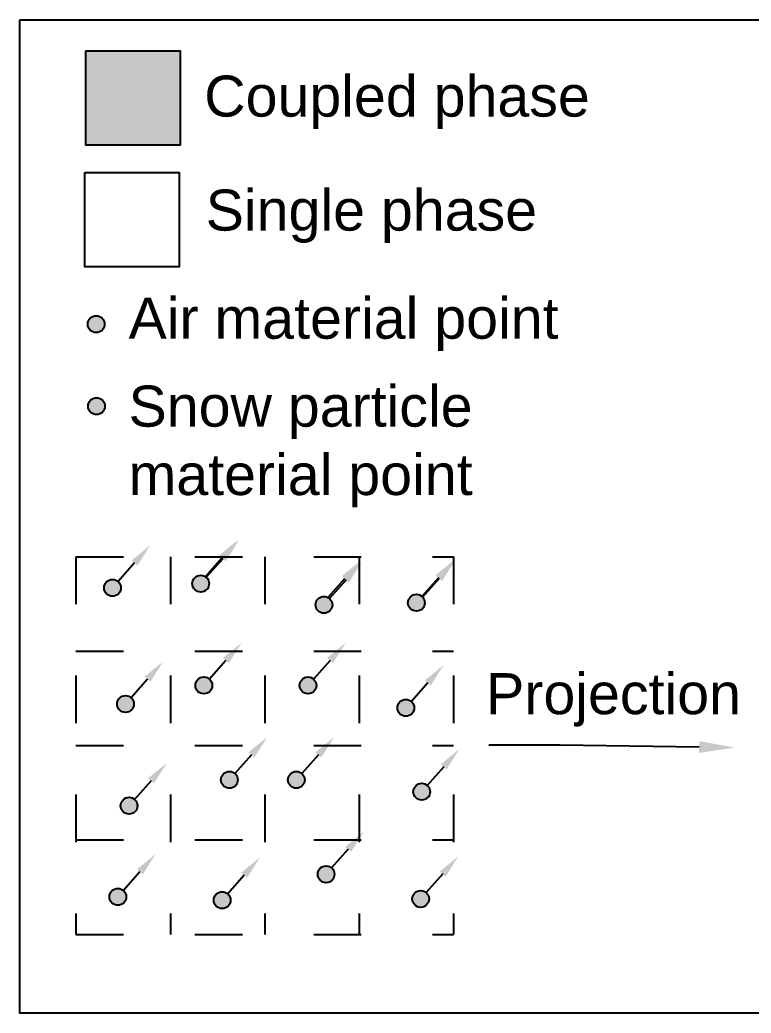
# Model space of a CAD drawing. Header units: inches. Extents: x -128 to 157, y -44 to 110.
# Drawn here: x 16.68 to 20.38, y 9.64 to 14.65 of the extents above; entities that cross this region are included whole.
import ezdxf
from ezdxf import colors
from ezdxf.entities.mleader import LeaderData, LeaderLine
from ezdxf.math import Vec2, Vec3

# ---------------------------------------------------------------- set-up
doc = ezdxf.new("R2010")
doc.units = ezdxf.units.IN
doc.header["$MEASUREMENT"] = 0
doc.linetypes.add('ACAD_ISO03W100', pattern=[30, 12, -18])
doc.styles.get("Standard").update_dxf_attribs({"font": 'arial.ttf'})

msp = doc.modelspace()

# ---------------------------------------------------------------- hatches: boundary and pattern name
at = {"ltscale": 0.1}
h = msp.add_hatch(color=254, dxfattribs=at)
h.dxf.hatch_style = 1
h.paths.add_polyline_path([(17.49339, 14.49506), (17.01686, 14.49506), (17.01686, 14.01852), (17.49339, 14.01852)])
h = msp.add_hatch(color=5, dxfattribs=at)
h.dxf.hatch_style = 1
h.paths.add_polyline_path([(17.02693, 13.11511, 1), (17.11183, 13.11511, 1)])
h = msp.add_hatch(color=1, dxfattribs=at)
h.dxf.hatch_style = 1
h.paths.add_polyline_path([(17.02862, 12.70182, 1), (17.11352, 12.70182, 1)])
h = msp.add_hatch(dxfattribs=at)
h.set_pattern_fill('ANSI31', color=256)
h.set_pattern_definition([(45, (1.0547, 0.88994), (-0.08838835, 0.08838835), [])])
h.paths.add_polyline_path([(18.78031, 12.14873, 1), (18.70262, 12.14873, 1)])
h = msp.add_hatch(dxfattribs=at)
h.set_pattern_fill('ANSI31', color=256)
h.set_pattern_definition([(45, (-0.35569, 0.82577), (-0.08838835, 0.08838835), [])])
h.paths.add_polyline_path([(17.36991, 12.08456, 1), (17.29223, 12.08456, 1)])
h = msp.add_hatch(dxfattribs=at)
h.set_pattern_fill('ANSI31', color=256)
h.set_pattern_definition([(45, (0.45035, 0.82577), (-0.08838835, 0.08838835), [])])
h.paths.add_polyline_path([(18.17596, 12.08456, 1), (18.09827, 12.08456, 1)])
h = msp.add_hatch(dxfattribs=at)
h.set_pattern_fill('ANSI31', color=256)
h.set_pattern_definition([(45, (1.50937, 0.82577), (-0.08838835, 0.08838835), [])])
h.paths.add_polyline_path([(19.23497, 12.08456, 1), (19.15729, 12.08456, 1)])
h = msp.add_hatch(dxfattribs=at)
h.set_pattern_fill('ANSI31', color=256)
h.set_pattern_definition([(45, (0.11135, 0.76016), (-0.08838835, 0.08838835), [])])
h.paths.add_polyline_path([(17.83695, 12.01894, 1), (17.75927, 12.01894, 1)])
h = msp.add_hatch(color=5, dxfattribs=at)
h.dxf.hatch_style = 1
h.paths.add_polyline_path([(17.55466, 11.80592, 1), (17.63956, 11.80592, 1)])
h = msp.add_hatch(color=5, dxfattribs=at)
h.dxf.hatch_style = 1
h.paths.add_polyline_path([(17.55466, 11.80592, 1), (17.63956, 11.80592, 1)])
h = msp.add_hatch(color=5, dxfattribs=at)
h.dxf.hatch_style = 1
h.paths.add_polyline_path([(17.10959, 11.78449, 1), (17.19449, 11.78449, 1)])
h = msp.add_hatch(color=5, dxfattribs=at)
h.dxf.hatch_style = 1
h.paths.add_polyline_path([(18.17669, 11.69877, 1), (18.26158, 11.69877, 1)])
h = msp.add_hatch(color=5, dxfattribs=at)
h.dxf.hatch_style = 1
h.paths.add_polyline_path([(18.17669, 11.69877, 1), (18.26158, 11.69877, 1)])
h = msp.add_hatch(color=5, dxfattribs=at)
h.dxf.hatch_style = 1
h.paths.add_polyline_path([(18.6432, 11.70949, 1), (18.7281, 11.70949, 1)])
h = msp.add_hatch(color=5, dxfattribs=at)
h.dxf.hatch_style = 1
h.paths.add_polyline_path([(18.6432, 11.70949, 1), (18.7281, 11.70949, 1)])
h = msp.add_hatch(dxfattribs=at)
h.set_pattern_fill('ANSI31', color=256)
h.set_pattern_definition([(45, (-0.26445, 0.41407), (-0.08838835, 0.08838835), [])])
h.paths.add_polyline_path([(17.46116, 11.67286, 1), (17.38347, 11.67286, 1)])
h = msp.add_hatch(dxfattribs=at)
h.set_pattern_fill('ANSI31', color=256)
h.set_pattern_definition([(45, (0.03402, 0.34923), (-0.08838835, 0.08838835), [])])
h.paths.add_polyline_path([(17.75963, 11.60802, 1), (17.68194, 11.60802, 1)])
h = msp.add_hatch(dxfattribs=at)
h.set_pattern_fill('ANSI31', color=256)
h.set_pattern_definition([(45, (0.51653, 0.34923), (-0.08838835, 0.08838835), [])])
h.paths.add_polyline_path([(18.24213, 11.60802, 1), (18.16444, 11.60802, 1)])
h = msp.add_hatch(dxfattribs=at)
h.set_pattern_fill('ANSI31', color=256)
h.set_pattern_definition([(45, (0.965, 0.34923), (-0.08838835, 0.08838835), [])])
h.paths.add_polyline_path([(18.69061, 11.60802, 1), (18.61292, 11.60802, 1)])
h = msp.add_hatch(dxfattribs=at)
h.set_pattern_fill('ANSI31', color=256)
h.set_pattern_definition([(45, (1.45679, 0.34923), (-0.08838835, 0.08838835), [])])
h.paths.add_polyline_path([(19.18239, 11.60802, 1), (19.10471, 11.60802, 1)])
h = msp.add_hatch(color=5, dxfattribs=at)
h.dxf.hatch_style = 1
h.paths.add_polyline_path([(17.57075, 11.29237, 1), (17.65564, 11.29237, 1)])
h = msp.add_hatch(color=5, dxfattribs=at)
h.dxf.hatch_style = 1
h.paths.add_polyline_path([(17.57075, 11.29237, 1), (17.65564, 11.29237, 1)])
h = msp.add_hatch(color=5, dxfattribs=at)
h.dxf.hatch_style = 1
h.paths.add_polyline_path([(18.09625, 11.29237, 1), (18.18115, 11.29237, 1)])
h = msp.add_hatch(color=5, dxfattribs=at)
h.dxf.hatch_style = 1
h.paths.add_polyline_path([(18.09625, 11.29237, 1), (18.18115, 11.29237, 1)])
h = msp.add_hatch(dxfattribs=at)
h.set_pattern_fill('ANSI31', color=256)
h.set_pattern_definition([(45, (0.68862, 0.03399), (-0.08838835, 0.08838835), [])])
h.paths.add_polyline_path([(18.41422, 11.29278, 1), (18.33654, 11.29278, 1)])
h = msp.add_hatch(color=5, dxfattribs=at)
h.dxf.hatch_style = 1
h.paths.add_polyline_path([(17.17527, 11.19848, 1), (17.26017, 11.19848, 1)])
h = msp.add_hatch(color=5, dxfattribs=at)
h.dxf.hatch_style = 1
h.paths.add_polyline_path([(17.17527, 11.19848, 1), (17.26017, 11.19848, 1)])
h = msp.add_hatch(dxfattribs=at)
h.set_pattern_fill('ANSI31', color=256)
h.set_pattern_definition([(45, (0.90933, -0.0618), (-0.08838835, 0.08838835), [])])
h.paths.add_polyline_path([(18.63494, 11.19699, 1), (18.55725, 11.19699, 1)])
h = msp.add_hatch(dxfattribs=at)
h.set_pattern_fill('ANSI31', color=256)
h.set_pattern_definition([(45, (1.38874, -0.05562), (-0.08838835, 0.08838835), [])])
h.paths.add_polyline_path([(19.11435, 11.20317, 1), (19.03666, 11.20317, 1)])
h = msp.add_hatch(color=5, dxfattribs=at)
h.dxf.hatch_style = 1
h.paths.add_polyline_path([(18.58958, 11.17912, 1), (18.67448, 11.17912, 1)])
h = msp.add_hatch(color=5, dxfattribs=at)
h.dxf.hatch_style = 1
h.paths.add_polyline_path([(18.58958, 11.17912, 1), (18.67448, 11.17912, 1)])
h = msp.add_hatch(dxfattribs=at)
h.set_pattern_fill('ANSI31', color=256)
h.set_pattern_definition([(45, (-0.5691, -0.1273), (-0.08838835, 0.08838835), [])])
h.paths.add_polyline_path([(17.1565, 11.13149, 1), (17.07881, 11.13149, 1)])
h = msp.add_hatch(color=5, dxfattribs=at)
h.dxf.hatch_style = 1
h.paths.add_polyline_path([(17.69944, 10.81584, 1), (17.78434, 10.81584, 1)])
h = msp.add_hatch(color=5, dxfattribs=at)
h.dxf.hatch_style = 1
h.paths.add_polyline_path([(17.69944, 10.81584, 1), (17.78434, 10.81584, 1)])
h = msp.add_hatch(color=5, dxfattribs=at)
h.dxf.hatch_style = 1
h.paths.add_polyline_path([(18.03727, 10.81584, 1), (18.12216, 10.81584, 1)])
h = msp.add_hatch(color=5, dxfattribs=at)
h.dxf.hatch_style = 1
h.paths.add_polyline_path([(18.03727, 10.81584, 1), (18.12216, 10.81584, 1)])
h = msp.add_hatch(color=5, dxfattribs=at)
h.dxf.hatch_style = 1
h.paths.add_polyline_path([(18.67002, 10.75589, 1), (18.75491, 10.75589, 1)])
h = msp.add_hatch(color=5, dxfattribs=at)
h.dxf.hatch_style = 1
h.paths.add_polyline_path([(18.67002, 10.75589, 1), (18.75491, 10.75589, 1)])
h = msp.add_hatch(dxfattribs=at)
h.set_pattern_fill('ANSI31', color=256)
h.set_pattern_definition([(45, (1.59597, -0.47587), (-0.08838835, 0.08838835), [])])
h.paths.add_polyline_path([(19.32158, 10.78292, 1), (19.24389, 10.78292, 1)])
h = msp.add_hatch(color=5, dxfattribs=at)
h.dxf.hatch_style = 1
h.paths.add_polyline_path([(17.19288, 10.68508, 1), (17.27778, 10.68508, 1)])
h = msp.add_hatch(color=5, dxfattribs=at)
h.dxf.hatch_style = 1
h.paths.add_polyline_path([(17.19288, 10.68508, 1), (17.27778, 10.68508, 1)])
h = msp.add_hatch(dxfattribs=at)
h.set_pattern_fill('ANSI31', color=256)
h.set_pattern_definition([(45, (0.05877, -0.52531), (-0.08838835, 0.08838835), [])])
h.paths.add_polyline_path([(17.78437, 10.73348, 1), (17.70669, 10.73348, 1)])
h = msp.add_hatch(dxfattribs=at)
h.set_pattern_fill('ANSI31', color=256)
h.set_pattern_definition([(45, (1.02996, -0.55621), (-0.08838835, 0.08838835), [])])
h.paths.add_polyline_path([(18.75556, 10.70258, 1), (18.67788, 10.70258, 1)])
h = msp.add_hatch(dxfattribs=at)
h.set_pattern_fill('ANSI31', color=256)
h.set_pattern_definition([(45, (-0.37425, -0.60383), (-0.08838835, 0.08838835), [])])
h.paths.add_polyline_path([(17.35136, 10.65495, 1), (17.27367, 10.65495, 1)])
h = msp.add_hatch(dxfattribs=at)
h.set_pattern_fill('ANSI31', color=256)
h.set_pattern_definition([(45, (0.57838, -0.60383), (-0.08838835, 0.08838835), [])])
h.paths.add_polyline_path([(18.30399, 10.65495, 1), (18.2263, 10.65495, 1)])
h = msp.add_hatch(dxfattribs=at)
h.set_pattern_fill('ANSI31', color=256)
h.set_pattern_definition([(45, (0.50206, -0.86872), (-0.08838835, 0.08838835), [])])
h.paths.add_polyline_path([(18.22767, 10.39007, 1), (18.14998, 10.39007, 1)])
h = msp.add_hatch(color=5, dxfattribs=at)
h.dxf.hatch_style = 1
h.paths.add_polyline_path([(18.18741, 10.33931, 1), (18.27231, 10.33931, 1)])
h = msp.add_hatch(color=5, dxfattribs=at)
h.dxf.hatch_style = 1
h.paths.add_polyline_path([(18.18741, 10.33931, 1), (18.27231, 10.33931, 1)])
h = msp.add_hatch(dxfattribs=at)
h.set_pattern_fill('ANSI31', color=256)
h.set_pattern_definition([(45, (1.48282, -0.90033), (-0.08838835, 0.08838835), [])])
h.paths.add_polyline_path([(19.20842, 10.35846, 1), (19.13074, 10.35846, 1)])
h = msp.add_hatch(dxfattribs=at)
h.set_pattern_fill('ANSI31', color=256)
h.set_pattern_definition([(45, (-0.43915, -0.92403), (-0.08838835, 0.08838835), [])])
h.paths.add_polyline_path([(17.28646, 10.33475, 1), (17.20877, 10.33475, 1)])
h = msp.add_hatch(color=5, dxfattribs=at)
h.dxf.hatch_style = 1
h.paths.add_polyline_path([(17.1364, 10.22552, 1), (17.2213, 10.22552, 1)])
h = msp.add_hatch(color=5, dxfattribs=at)
h.dxf.hatch_style = 1
h.paths.add_polyline_path([(17.1364, 10.22552, 1), (17.2213, 10.22552, 1)])
h = msp.add_hatch(color=5, dxfattribs=at)
h.dxf.hatch_style = 1
h.paths.add_polyline_path([(17.66261, 10.20867, 1), (17.74751, 10.20867, 1)])
h = msp.add_hatch(color=5, dxfattribs=at)
h.dxf.hatch_style = 1
h.paths.add_polyline_path([(17.66261, 10.20867, 1), (17.74751, 10.20867, 1)])
h = msp.add_hatch(color=5, dxfattribs=at)
h.dxf.hatch_style = 1
h.paths.add_polyline_path([(18.66465, 10.21481, 1), (18.74955, 10.21481, 1)])
h = msp.add_hatch(color=5, dxfattribs=at)
h.dxf.hatch_style = 1
h.paths.add_polyline_path([(18.66465, 10.21481, 1), (18.74955, 10.21481, 1)])
h = msp.add_hatch(dxfattribs=at)
h.set_pattern_fill('ANSI31', color=256)
h.set_pattern_definition([(45, (0.09869, -1.08037), (-0.08838835, 0.08838835), [])])
h.paths.add_polyline_path([(17.82429, 10.17842, 1), (17.7466, 10.17842, 1)])
h = msp.add_hatch(dxfattribs=at)
h.set_pattern_fill('ANSI31', color=256)
h.set_pattern_definition([(45, (1.06362, -1.08037), (-0.08838835, 0.08838835), [])])
h.paths.add_polyline_path([(18.78923, 10.17842, 1), (18.71154, 10.17842, 1)])

# ---------------------------------------------------------------- linework, layer by layer
at = {"color": 5, "linetype": 'ACAD_ISO03W100', "ltscale": 0.02}
for p, q in [((16.96724, 11.942), (16.96724, 10.03586)), ((16.96724, 11.942), (18.87338, 11.942)), ((17.44378, 11.942), (17.44378, 10.03586)), ((17.92031, 11.942), (17.92031, 10.03586)), ((18.39684, 11.942), (18.39684, 10.03586)), ((18.87338, 11.942), (18.87338, 10.03586)), ((16.96724, 11.46546), (18.87338, 11.46546)), ((16.96724, 10.98893), (18.87338, 10.98893)), ((16.96724, 10.5124), (18.87338, 10.5124)), ((16.96724, 10.03586), (18.87338, 10.03586))]:
    msp.add_line(p, q, dxfattribs=at)
at = {"ltscale": 0.1}
for points in [[(16.68434, 14.65092), (27.32018, 14.65092), (27.32018, 9.63848), (16.68434, 9.63848)], [(17.01686, 14.49506), (17.49339, 14.49506), (17.49339, 14.01852), (17.01686, 14.01852)], [(17.0124, 13.88055), (17.48894, 13.88055), (17.48894, 13.40402), (17.0124, 13.40402)]]:
    msp.add_lwpolyline(points, close=True, dxfattribs=at)
at = {"color": 5, "ltscale": 0.1}
for centre in [(17.06938, 13.11511), (17.59711, 11.80592), (17.59711, 11.80592), (17.15204, 11.78449), (18.21913, 11.69877), (18.21913, 11.69877), (18.68565, 11.70949), (18.68565, 11.70949), (17.61319, 11.29237), (17.61319, 11.29237), (18.1387, 11.29237), (18.1387, 11.29237), (17.21772, 11.19848), (17.21772, 11.19848), (18.63203, 11.17912), (18.63203, 11.17912), (17.74189, 10.81584), (17.74189, 10.81584), (18.07971, 10.81584), (18.07971, 10.81584), (18.71246, 10.75589), (18.71246, 10.75589), (17.23533, 10.68508), (17.23533, 10.68508), (18.22986, 10.33931), (18.22986, 10.33931), (17.17885, 10.22552), (17.17885, 10.22552), (17.70506, 10.20867), (17.70506, 10.20867), (18.7071, 10.21481), (18.7071, 10.21481)]:
    msp.add_circle(centre, 0.04245, dxfattribs=at)
at = {"color": 1, "ltscale": 0.1}
msp.add_circle((17.07107, 12.70182), 0.04245, dxfattribs=at)

# ---------------------------------------------------------------- texts
at = {"attachment_point": 1}
for s, insert, char_height in [('Coupled phase', (17.61489, 14.36978), 0.2070834), ('Single phase', (17.62227, 13.7945), 0.2070834), ('Projection', (19.03751, 11.35417), 0.207083)]:
    msp.add_mtext_dynamic_manual_height_columns(s, width=2.5942641, gutter_width=1, heights=[0], dxfattribs=dict(at, insert=insert, char_height=char_height))
at = {"color": 5, "insert": (17.23291, 13.24896), "char_height": 0.2070834, "attachment_point": 1}
msp.add_mtext_dynamic_manual_height_columns('Air material point', width=2.5942641, gutter_width=1, heights=[0], dxfattribs=at)
at = {"color": 1, "insert": (17.23291, 12.80521), "char_height": 0.2070834, "attachment_point": 1}
msp.add_mtext_dynamic_manual_height_columns('Snow particle material point', width=2.5942641, gutter_width=1, heights=[0], dxfattribs=at)

# ---------------------------------------------------------------- leaders
at = {"color": 5, "ltscale": 0.1}
ml = msp.add_multileader_mtext('Standard', dxfattribs=at)
ml.set_content('', color=5)
ml.set_leader_properties()
ml.build(insert=Vec2(0, 0))
ml.multileader.update_dxf_attribs({"dogleg_length": 0, "arrow_head_size": 0.12})
ctx = ml.context
ctx.base_point, ctx.char_height, ctx.arrow_head_size, ctx.landing_gap_size, ctx.plane_origin = Vec3(17.00016, 11.81628), 0.18, 0.12, 0.09, Vec3(17.34291, 12.00027)
ctx.text_align_type = 2
notes = []
notes.append((ctx, [(0, (1, 1, 0), (17.18016, 11.81628), (-1, 0), 0, [(0, [(17.34291, 12.00027)], 0, [])])]))
ctx.mtext.insert, ctx.mtext.alignment, ctx.mtext.flow_direction = Vec3(17.09016, 11.90628), 3, 5
ml = msp.add_multileader_mtext('Standard', dxfattribs=at)
ml.set_content('', color=5)
ml.set_leader_properties()
ml.build(insert=Vec2(0, 0))
ml.multileader.update_dxf_attribs({"dogleg_length": 0, "arrow_head_size": 0.12})
ctx = ml.context
ctx.base_point, ctx.char_height, ctx.arrow_head_size, ctx.landing_gap_size, ctx.plane_origin = Vec3(17.44117, 11.84089), 0.18, 0.12, 0.09, Vec3(17.78392, 12.02487)
ctx.text_align_type = 2
notes.append((ctx, [(0, (1, 1, 0), (17.62117, 11.84089), (-1, 0), 0, [(0, [(17.78392, 12.02487)], 0, [])])]))
ctx.mtext.insert, ctx.mtext.alignment, ctx.mtext.flow_direction = Vec3(17.53117, 11.93089), 3, 5
ml = msp.add_multileader_mtext('Standard', dxfattribs=at)
ml.set_content('', color=5)
ml.set_leader_properties()
ml.build(insert=Vec2(0, 0))
ml.multileader.update_dxf_attribs({"dogleg_length": 0, "arrow_head_size": 0.12})
ctx = ml.context
ctx.base_point, ctx.char_height, ctx.arrow_head_size, ctx.landing_gap_size, ctx.plane_origin = Vec3(17.44523, 11.83771), 0.18, 0.12, 0.09, Vec3(17.78798, 12.0217)
ctx.text_align_type = 2
notes.append((ctx, [(0, (1, 1, 0), (17.62523, 11.83771), (-1, 0), 0, [(0, [(17.78798, 12.0217)], 0, [])])]))
ctx.mtext.insert, ctx.mtext.alignment, ctx.mtext.flow_direction = Vec3(17.53523, 11.92771), 3, 5
ml = msp.add_multileader_mtext('Standard', dxfattribs=at)
ml.set_content('', color=5)
ml.set_leader_properties()
ml.build(insert=Vec2(0, 0))
ml.multileader.update_dxf_attribs({"dogleg_length": 0, "arrow_head_size": 0.12})
ctx = ml.context
ctx.base_point, ctx.char_height, ctx.arrow_head_size, ctx.landing_gap_size, ctx.plane_origin = Vec3(18.05952, 11.736), 0.18, 0.12, 0.09, Vec3(18.40228, 11.91999)
ctx.text_align_type = 2
notes.append((ctx, [(0, (1, 1, 0), (18.23952, 11.736), (-1, 0), 0, [(0, [(18.40228, 11.91999)], 0, [])])]))
ctx.mtext.insert, ctx.mtext.alignment, ctx.mtext.flow_direction = Vec3(18.14952, 11.826), 3, 5
ml = msp.add_multileader_mtext('Standard', dxfattribs=at)
ml.set_content('', color=5)
ml.set_leader_properties()
ml.build(insert=Vec2(0, 0))
ml.multileader.update_dxf_attribs({"dogleg_length": 0, "arrow_head_size": 0.12})
ctx = ml.context
ctx.base_point, ctx.char_height, ctx.arrow_head_size, ctx.landing_gap_size, ctx.plane_origin = Vec3(18.06726, 11.73057), 0.18, 0.12, 0.09, Vec3(18.41001, 11.91455)
ctx.text_align_type = 2
notes.append((ctx, [(0, (1, 1, 0), (18.24726, 11.73057), (-1, 0), 0, [(0, [(18.41001, 11.91455)], 0, [])])]))
ctx.mtext.insert, ctx.mtext.alignment, ctx.mtext.flow_direction = Vec3(18.15726, 11.82057), 3, 5
ml = msp.add_multileader_mtext('Standard', dxfattribs=at)
ml.set_content('', color=5)
ml.set_leader_properties()
ml.build(insert=Vec2(0, 0))
ml.multileader.update_dxf_attribs({"dogleg_length": 0, "arrow_head_size": 0.12})
ctx = ml.context
ctx.base_point, ctx.char_height, ctx.arrow_head_size, ctx.landing_gap_size, ctx.plane_origin = Vec3(18.53378, 11.74128), 0.18, 0.12, 0.09, Vec3(18.87653, 11.92527)
ctx.text_align_type = 2
notes.append((ctx, [(0, (1, 1, 0), (18.71378, 11.74128), (-1, 0), 0, [(0, [(18.87653, 11.92527)], 0, [])])]))
ctx.mtext.insert, ctx.mtext.alignment, ctx.mtext.flow_direction = Vec3(18.62378, 11.83128), 3, 5
ml = msp.add_multileader_mtext('Standard', dxfattribs=at)
ml.set_content('', color=5)
ml.set_leader_properties()
ml.build(insert=Vec2(0, 0))
ml.multileader.update_dxf_attribs({"dogleg_length": 0, "arrow_head_size": 0.12})
ctx = ml.context
ctx.base_point, ctx.char_height, ctx.arrow_head_size, ctx.landing_gap_size, ctx.plane_origin = Vec3(18.53727, 11.73781), 0.18, 0.12, 0.09, Vec3(18.88002, 11.9218)
ctx.text_align_type = 2
notes.append((ctx, [(0, (1, 1, 0), (18.71727, 11.73781), (-1, 0), 0, [(0, [(18.88002, 11.9218)], 0, [])])]))
ctx.mtext.insert, ctx.mtext.alignment, ctx.mtext.flow_direction = Vec3(18.62727, 11.82781), 3, 5
ml = msp.add_multileader_mtext('Standard', dxfattribs=at)
ml.set_content('', color=5)
ml.set_leader_properties()
ml.build(insert=Vec2(0, 0))
ml.multileader.update_dxf_attribs({"dogleg_length": 0, "arrow_head_size": 0.12})
ctx = ml.context
ctx.base_point, ctx.char_height, ctx.arrow_head_size, ctx.landing_gap_size, ctx.plane_origin = Vec3(17.46132, 11.32417), 0.18, 0.12, 0.09, Vec3(17.80407, 11.50816)
ctx.text_align_type = 2
notes.append((ctx, [(0, (1, 1, 0), (17.64132, 11.32417), (-1, 0), 0, [(0, [(17.80407, 11.50816)], 0, [])])]))
ctx.mtext.insert, ctx.mtext.alignment, ctx.mtext.flow_direction = Vec3(17.55132, 11.41417), 3, 5
ml = msp.add_multileader_mtext('Standard', dxfattribs=at)
ml.set_content('', color=5)
ml.set_leader_properties()
ml.build(insert=Vec2(0, 0))
ml.multileader.update_dxf_attribs({"dogleg_length": 0, "arrow_head_size": 0.12})
ctx = ml.context
ctx.base_point, ctx.char_height, ctx.arrow_head_size, ctx.landing_gap_size, ctx.plane_origin = Vec3(17.98682, 11.32417), 0.18, 0.12, 0.09, Vec3(18.32958, 11.50816)
ctx.text_align_type = 2
notes.append((ctx, [(0, (1, 1, 0), (18.16682, 11.32417), (-1, 0), 0, [(0, [(18.32958, 11.50816)], 0, [])])]))
ctx.mtext.insert, ctx.mtext.alignment, ctx.mtext.flow_direction = Vec3(18.07682, 11.41417), 3, 5
ml = msp.add_multileader_mtext('Standard', dxfattribs=at)
ml.set_content('', color=5)
ml.set_leader_properties()
ml.build(insert=Vec2(0, 0))
ml.multileader.update_dxf_attribs({"dogleg_length": 0, "arrow_head_size": 0.12})
ctx = ml.context
ctx.base_point, ctx.char_height, ctx.arrow_head_size, ctx.landing_gap_size, ctx.plane_origin = Vec3(17.06585, 11.23027), 0.18, 0.12, 0.09, Vec3(17.4086, 11.41426)
ctx.text_align_type = 2
notes.append((ctx, [(0, (1, 1, 0), (17.24585, 11.23027), (-1, 0), 0, [(0, [(17.4086, 11.41426)], 0, [])])]))
ctx.mtext.insert, ctx.mtext.alignment, ctx.mtext.flow_direction = Vec3(17.15585, 11.32027), 3, 5
ml = msp.add_multileader_mtext('Standard', dxfattribs=at)
ml.set_content('', color=5)
ml.set_leader_properties()
ml.build(insert=Vec2(0, 0))
ml.multileader.update_dxf_attribs({"dogleg_length": 0, "arrow_head_size": 0.12})
ctx = ml.context
ctx.base_point, ctx.char_height, ctx.arrow_head_size, ctx.landing_gap_size, ctx.plane_origin = Vec3(18.48016, 11.21091), 0.18, 0.12, 0.09, Vec3(18.82291, 11.3949)
ctx.text_align_type = 2
notes.append((ctx, [(0, (1, 1, 0), (18.66016, 11.21091), (-1, 0), 0, [(0, [(18.82291, 11.3949)], 0, [])])]))
ctx.mtext.insert, ctx.mtext.alignment, ctx.mtext.flow_direction = Vec3(18.57016, 11.30091), 3, 5
at = {"ltscale": 0.1}
ml = msp.add_multileader_mtext('Standard', dxfattribs=at)
ml.set_content('', color=256)
ml.set_leader_properties()
ml.build(insert=Vec2(0, 0))
ml.multileader.update_dxf_attribs({"dogleg_length": 0.36, "arrow_head_size": 0.18})
ctx = ml.context
ctx.base_point, ctx.char_height, ctx.arrow_head_size, ctx.landing_gap_size, ctx.plane_origin = Vec3(18.8718, 10.99136), 0.18, 0.18, 0.09, Vec3(20.29286, 10.97879)
ctx.text_align_type = 2
notes.append((ctx, [(0, (1, 1, 0), (19.4118, 10.99136), (-1, 0), 0.36, [(0, [(20.29286, 10.97879)], 0, [])])]))
ctx.mtext.insert, ctx.mtext.alignment, ctx.mtext.flow_direction = Vec3(18.9618, 11.08136), 3, 5
at = {"color": 5, "ltscale": 0.1}
ml = msp.add_multileader_mtext('Standard', dxfattribs=at)
ml.set_content('', color=5)
ml.set_leader_properties()
ml.build(insert=Vec2(0, 0))
ml.multileader.update_dxf_attribs({"dogleg_length": 0, "arrow_head_size": 0.12})
ctx = ml.context
ctx.base_point, ctx.char_height, ctx.arrow_head_size, ctx.landing_gap_size, ctx.plane_origin = Vec3(17.59001, 10.84764), 0.18, 0.12, 0.09, Vec3(17.93277, 11.03162)
ctx.text_align_type = 2
notes.append((ctx, [(0, (1, 1, 0), (17.77001, 10.84764), (-1, 0), 0, [(0, [(17.93277, 11.03162)], 0, [])])]))
ctx.mtext.insert, ctx.mtext.alignment, ctx.mtext.flow_direction = Vec3(17.68001, 10.93764), 3, 5
ml = msp.add_multileader_mtext('Standard', dxfattribs=at)
ml.set_content('', color=5)
ml.set_leader_properties()
ml.build(insert=Vec2(0, 0))
ml.multileader.update_dxf_attribs({"dogleg_length": 0, "arrow_head_size": 0.12})
ctx = ml.context
ctx.base_point, ctx.char_height, ctx.arrow_head_size, ctx.landing_gap_size, ctx.plane_origin = Vec3(17.92784, 10.84764), 0.18, 0.12, 0.09, Vec3(18.27059, 11.03162)
ctx.text_align_type = 2
notes.append((ctx, [(0, (1, 1, 0), (18.10784, 10.84764), (-1, 0), 0, [(0, [(18.27059, 11.03162)], 0, [])])]))
ctx.mtext.insert, ctx.mtext.alignment, ctx.mtext.flow_direction = Vec3(18.01784, 10.93764), 3, 5
ml = msp.add_multileader_mtext('Standard', dxfattribs=at)
ml.set_content('', color=5)
ml.set_leader_properties()
ml.build(insert=Vec2(0, 0))
ml.multileader.update_dxf_attribs({"dogleg_length": 0, "arrow_head_size": 0.12})
ctx = ml.context
ctx.base_point, ctx.char_height, ctx.arrow_head_size, ctx.landing_gap_size, ctx.plane_origin = Vec3(18.56059, 10.78769), 0.18, 0.12, 0.09, Vec3(18.90334, 10.97167)
ctx.text_align_type = 2
notes.append((ctx, [(0, (1, 1, 0), (18.74059, 10.78769), (-1, 0), 0, [(0, [(18.90334, 10.97167)], 0, [])])]))
ctx.mtext.insert, ctx.mtext.alignment, ctx.mtext.flow_direction = Vec3(18.65059, 10.87769), 3, 5
ml = msp.add_multileader_mtext('Standard', dxfattribs=at)
ml.set_content('', color=5)
ml.set_leader_properties()
ml.build(insert=Vec2(0, 0))
ml.multileader.update_dxf_attribs({"dogleg_length": 0, "arrow_head_size": 0.12})
ctx = ml.context
ctx.base_point, ctx.char_height, ctx.arrow_head_size, ctx.landing_gap_size, ctx.plane_origin = Vec3(17.08346, 10.71687), 0.18, 0.12, 0.09, Vec3(17.42621, 10.90086)
ctx.text_align_type = 2
notes.append((ctx, [(0, (1, 1, 0), (17.26346, 10.71687), (-1, 0), 0, [(0, [(17.42621, 10.90086)], 0, [])])]))
ctx.mtext.insert, ctx.mtext.alignment, ctx.mtext.flow_direction = Vec3(17.17346, 10.80687), 3, 5
ml = msp.add_multileader_mtext('Standard', dxfattribs=at)
ml.set_content('', color=5)
ml.set_leader_properties()
ml.build(insert=Vec2(0, 0))
ml.multileader.update_dxf_attribs({"dogleg_length": 0, "arrow_head_size": 0.12})
ctx = ml.context
ctx.base_point, ctx.char_height, ctx.arrow_head_size, ctx.landing_gap_size, ctx.plane_origin = Vec3(18.07798, 10.3711), 0.18, 0.12, 0.09, Vec3(18.42074, 10.55509)
ctx.text_align_type = 2
notes.append((ctx, [(0, (1, 1, 0), (18.25798, 10.3711), (-1, 0), 0, [(0, [(18.42074, 10.55509)], 0, [])])]))
ctx.mtext.insert, ctx.mtext.alignment, ctx.mtext.flow_direction = Vec3(18.16798, 10.4611), 3, 5
ml = msp.add_multileader_mtext('Standard', dxfattribs=at)
ml.set_content('', color=5)
ml.set_leader_properties()
ml.build(insert=Vec2(0, 0))
ml.multileader.update_dxf_attribs({"dogleg_length": 0, "arrow_head_size": 0.12})
ctx = ml.context
ctx.base_point, ctx.char_height, ctx.arrow_head_size, ctx.landing_gap_size, ctx.plane_origin = Vec3(17.02697, 10.25732), 0.18, 0.12, 0.09, Vec3(17.36973, 10.4413)
ctx.text_align_type = 2
notes.append((ctx, [(0, (1, 1, 0), (17.20697, 10.25732), (-1, 0), 0, [(0, [(17.36973, 10.4413)], 0, [])])]))
ctx.mtext.insert, ctx.mtext.alignment, ctx.mtext.flow_direction = Vec3(17.11697, 10.34732), 3, 5
ml = msp.add_multileader_mtext('Standard', dxfattribs=at)
ml.set_content('', color=5)
ml.set_leader_properties()
ml.build(insert=Vec2(0, 0))
ml.multileader.update_dxf_attribs({"dogleg_length": 0, "arrow_head_size": 0.12})
ctx = ml.context
ctx.base_point, ctx.char_height, ctx.arrow_head_size, ctx.landing_gap_size, ctx.plane_origin = Vec3(18.55523, 10.2466), 0.18, 0.12, 0.09, Vec3(18.89798, 10.43059)
ctx.text_align_type = 2
notes.append((ctx, [(0, (1, 1, 0), (18.73523, 10.2466), (-1, 0), 0, [(0, [(18.89798, 10.43059)], 0, [])])]))
ctx.mtext.insert, ctx.mtext.alignment, ctx.mtext.flow_direction = Vec3(18.64523, 10.3366), 3, 5
ml = msp.add_multileader_mtext('Standard', dxfattribs=at)
ml.set_content('', color=5)
ml.set_leader_properties()
ml.build(insert=Vec2(0, 0))
ml.multileader.update_dxf_attribs({"dogleg_length": 0, "arrow_head_size": 0.12})
ctx = ml.context
ctx.base_point, ctx.char_height, ctx.arrow_head_size, ctx.landing_gap_size, ctx.plane_origin = Vec3(17.55318, 10.24046), 0.18, 0.12, 0.09, Vec3(17.89593, 10.42445)
ctx.text_align_type = 2
notes.append((ctx, [(0, (1, 1, 0), (17.73318, 10.24046), (-1, 0), 0, [(0, [(17.89593, 10.42445)], 0, [])])]))
ctx.mtext.insert, ctx.mtext.alignment, ctx.mtext.flow_direction = Vec3(17.64318, 10.33046), 3, 5
for ctx, leaders in notes:
    for number, flags, end, landing, length, lines in leaders:
        leader = LeaderData()
        leader.index, (leader.has_last_leader_line, leader.has_dogleg_vector, leader.attachment_direction) = number, flags
        leader.last_leader_point, leader.dogleg_vector, leader.dogleg_length = Vec3(end), Vec3(landing), length
        for number, points, colour, breaks in lines:
            line = LeaderLine()
            line.index, line.vertices, line.color, line.breaks = number, Vec3.list(points), colors.encode_raw_color(colour), breaks
            leader.lines.append(line)
        ctx.leaders.append(leader)

doc.saveas('drawing.dxf')
